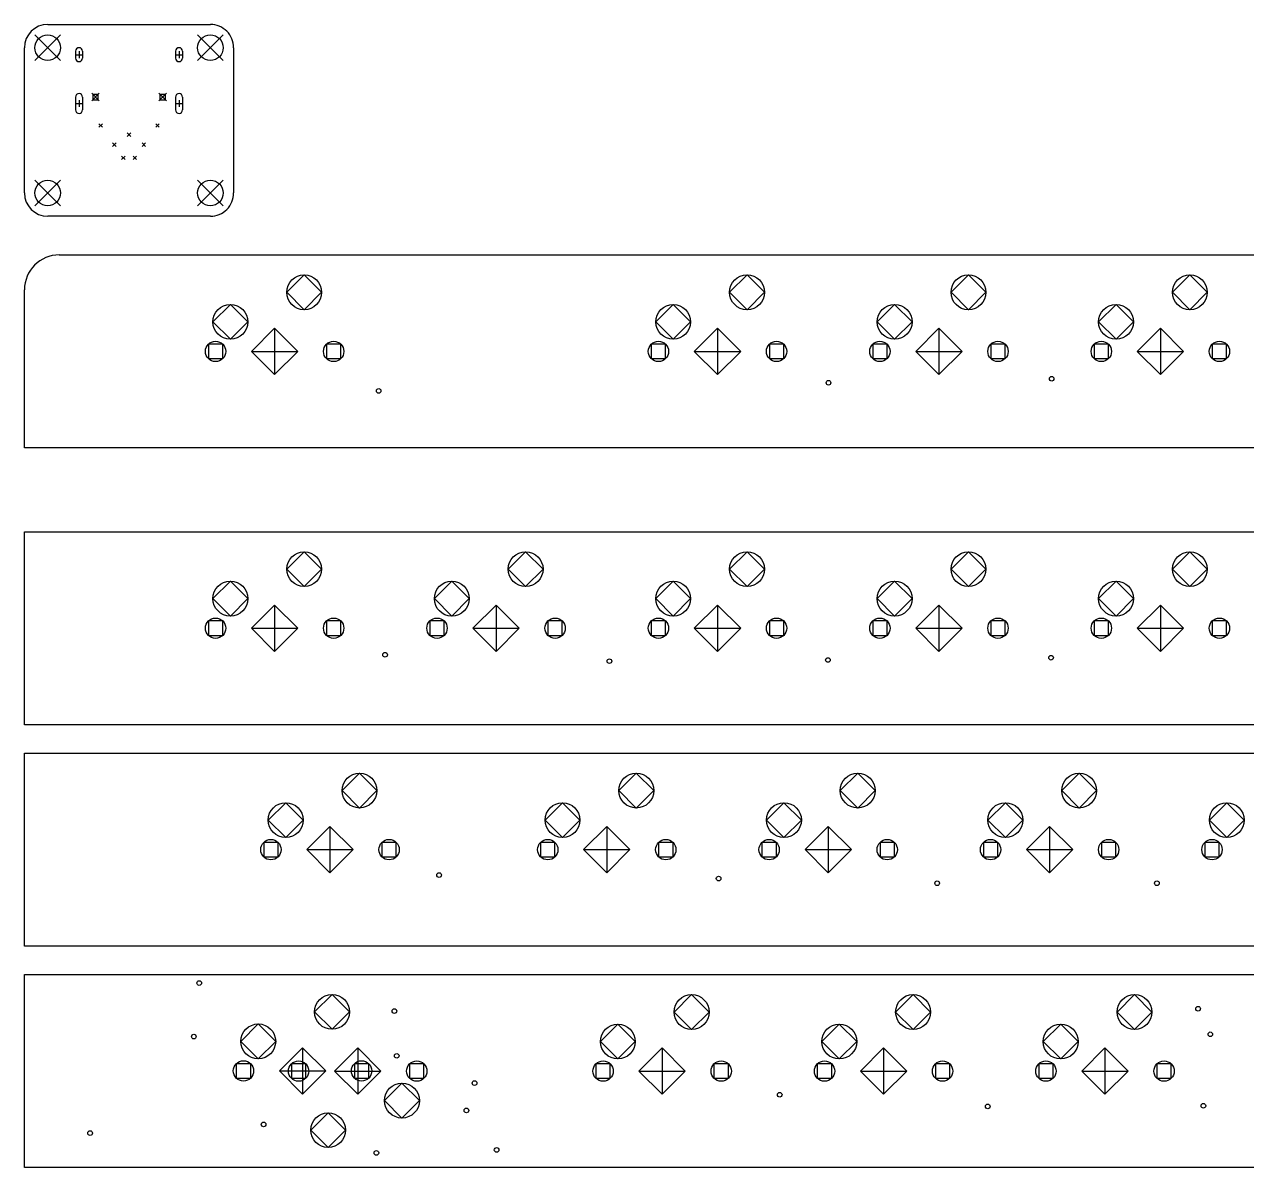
# Model space of a CAD drawing. Extents: x -24 to 350, y -155 to 35.
# Drawn here: x -21.5 to 83.6, y -70.2 to 28.1 of the extents above; entities that cross this region are included whole.
import ezdxf

# ---------------------------------------------------------------- set-up
doc = ezdxf.new("R2010")
doc.units = 0
doc.layers.add('BLACK', color=7, linetype='CONTINUOUS')

msp = doc.modelspace()

# ---------------------------------------------------------------- linework, layer by layer
at = {"layer": 'BLACK', "linetype": 'CONTINUOUS'}
for p, q in [((-19.525, 28.125), (-5.525, 28.125)), ((-20.625, 27.225), (-18.425, 25.025)), ((-18.425, 27.225), (-20.625, 25.025)), ((-6.625, 27.225), (-4.425, 25.025)), ((-4.425, 27.225), (-6.625, 25.025)), ((-21.525, 13.625), (-21.525, 26.125)), ((-17.123, 25.825), (-17.123, 25.225)), ((-17.123, 25.525), (-16.523, 25.525)), ((-16.823, 25.825), (-16.823, 25.225)), ((-16.523, 25.825), (-16.523, 25.225)), ((-8.523, 25.825), (-8.523, 25.225)), ((-8.523, 25.525), (-7.923, 25.525)), ((-8.223, 25.825), (-8.223, 25.225)), ((-7.923, 25.825), (-7.923, 25.225)), ((-3.525, 26.125), (-3.525, 13.625)), ((-15.738, 22.201), (-15.088, 21.551)), ((-15.088, 22.201), (-15.738, 21.551)), ((-15.1832, 22.1058), (-15.6428, 22.1058)), ((-15.6428, 22.1058), (-15.6428, 21.6462)), ((-15.1832, 21.6462), (-15.1832, 22.1058)), ((-9.958, 22.201), (-9.308, 21.551)), ((-9.308, 22.201), (-9.958, 21.551)), ((-9.40319, 22.1058), (-9.86281, 22.1058)), ((-9.86281, 22.1058), (-9.86281, 21.6462)), ((-9.40319, 21.6462), (-9.40319, 22.1058)), ((-17.123, 21.875), (-17.123, 20.775)), ((-17.123, 21.325), (-16.523, 21.325)), ((-16.823, 21.625), (-16.823, 21.025)), ((-16.523, 21.875), (-16.523, 20.775)), ((-15.6428, 21.6462), (-15.1832, 21.6462)), ((-9.86281, 21.6462), (-9.40319, 21.6462)), ((-8.523, 21.875), (-8.523, 20.775)), ((-8.523, 21.325), (-7.923, 21.325)), ((-8.223, 21.625), (-8.223, 21.025)), ((-7.923, 21.875), (-7.923, 20.775)), ((-15.1254, 19.5814), (-14.8206, 19.2766)), ((-14.8206, 19.5814), (-15.1254, 19.2766)), ((-10.2254, 19.5814), (-9.9206, 19.2766)), ((-9.9206, 19.5814), (-10.2254, 19.2766)), ((-13.9454, 17.9304), (-13.6406, 17.6256)), ((-13.6406, 17.9304), (-13.9454, 17.6256)), ((-12.6754, 18.794), (-12.3706, 18.4892)), ((-12.3706, 18.794), (-12.6754, 18.4892)), ((-11.4054, 17.9304), (-11.1006, 17.6256)), ((-11.1006, 17.9304), (-11.4054, 17.6256)), ((-13.1754, 16.8044), (-12.8706, 16.4996)), ((-12.8706, 16.8044), (-13.1754, 16.4996)), ((-12.1774, 16.8024), (-11.8726, 16.4976)), ((-11.8726, 16.8024), (-12.1774, 16.4976)), ((-20.625, 14.725), (-18.425, 12.525)), ((-18.425, 14.725), (-20.625, 12.525)), ((-6.625, 14.725), (-4.425, 12.525)), ((-4.425, 14.725), (-6.625, 12.525)), ((-5.525, 11.625), (-19.525, 11.625)), ((-18.525, 8.3), (347.375, 8.3)), ((2.54, 6.58), (1.04, 5.08)), ((4.04, 5.08), (2.54, 6.58)), ((40.64, 6.58), (39.14, 5.08)), ((42.14, 5.08), (40.64, 6.58)), ((59.69, 6.58), (58.19, 5.08)), ((61.19, 5.08), (59.69, 6.58)), ((78.74, 6.58), (77.24, 5.08)), ((80.24, 5.08), (78.74, 6.58)), ((-21.525, -8.3), (-21.525, 5.3)), ((1.04, 5.08), (2.54, 3.58)), ((2.54, 3.58), (4.04, 5.08)), ((39.14, 5.08), (40.64, 3.58)), ((40.64, 3.58), (42.14, 5.08)), ((58.19, 5.08), (59.69, 3.58)), ((59.69, 3.58), (61.19, 5.08)), ((77.24, 5.08), (78.74, 3.58)), ((78.74, 3.58), (80.24, 5.08)), ((-3.81, 4.04), (-5.31, 2.54)), ((-2.31, 2.54), (-3.81, 4.04)), ((34.29, 4.04), (32.79, 2.54)), ((35.79, 2.54), (34.29, 4.04)), ((53.34, 4.04), (51.84, 2.54)), ((54.84, 2.54), (53.34, 4.04)), ((72.39, 4.04), (70.89, 2.54)), ((73.89, 2.54), (72.39, 4.04)), ((-5.31, 2.54), (-3.81, 1.04)), ((-3.81, 1.04), (-2.31, 2.54)), ((32.79, 2.54), (34.29, 1.04)), ((34.29, 1.04), (35.79, 2.54)), ((51.84, 2.54), (53.34, 1.04)), ((53.34, 1.04), (54.84, 2.54)), ((70.89, 2.54), (72.39, 1.04)), ((72.39, 1.04), (73.89, 2.54)), ((0, 1.9939), (-1.9939, 0)), ((0, 1.9939), (0, -1.9939)), ((1.9939, 0), (0, 1.9939)), ((38.1, 1.9939), (36.1061, 0)), ((38.1, 1.9939), (38.1, -1.9939)), ((40.0939, 0), (38.1, 1.9939)), ((57.15, 1.9939), (55.1561, 0)), ((57.15, 1.9939), (57.15, -1.9939)), ((59.1439, 0), (57.15, 1.9939)), ((76.2, 1.9939), (74.2061, 0)), ((76.2, 1.9939), (76.2, -1.9939)), ((78.1939, 0), (76.2, 1.9939)), ((-4.46128, 0.618724), (-5.69872, 0.618724)), ((-5.69872, 0.618724), (-5.69872, -0.618724)), ((-4.46128, -0.618724), (-4.46128, 0.618724)), ((-1.9939, 0), (1.9939, 0)), ((-1.9939, 0), (0, -1.9939)), ((0, -1.9939), (1.9939, 0)), ((5.69872, 0.618724), (4.46128, 0.618724)), ((4.46128, 0.618724), (4.46128, -0.618724)), ((5.69872, -0.618724), (5.69872, 0.618724)), ((33.6387, 0.618724), (32.4013, 0.618724)), ((32.4013, 0.618724), (32.4013, -0.618724)), ((33.6387, -0.618724), (33.6387, 0.618724)), ((36.1061, 0), (40.0939, 0)), ((36.1061, 0), (38.1, -1.9939)), ((38.1, -1.9939), (40.0939, 0)), ((43.7987, 0.618724), (42.5613, 0.618724)), ((42.5613, 0.618724), (42.5613, -0.618724)), ((43.7987, -0.618724), (43.7987, 0.618724)), ((52.6887, 0.618724), (51.4513, 0.618724)), ((51.4513, 0.618724), (51.4513, -0.618724)), ((52.6887, -0.618724), (52.6887, 0.618724)), ((55.1561, 0), (59.1439, 0)), ((55.1561, 0), (57.15, -1.9939)), ((57.15, -1.9939), (59.1439, 0)), ((62.8487, 0.618724), (61.6113, 0.618724)), ((61.6113, 0.618724), (61.6113, -0.618724)), ((62.8487, -0.618724), (62.8487, 0.618724)), ((71.7387, 0.618724), (70.5013, 0.618724)), ((70.5013, 0.618724), (70.5013, -0.618724)), ((71.7387, -0.618724), (71.7387, 0.618724)), ((74.2061, 0), (78.1939, 0)), ((74.2061, 0), (76.2, -1.9939)), ((76.2, -1.9939), (78.1939, 0)), ((81.8987, 0.618724), (80.6613, 0.618724)), ((80.6613, 0.618724), (80.6613, -0.618724)), ((81.8987, -0.618724), (81.8987, 0.618724)), ((-5.69872, -0.618724), (-4.46128, -0.618724)), ((4.46128, -0.618724), (5.69872, -0.618724)), ((32.4013, -0.618724), (33.6387, -0.618724)), ((42.5613, -0.618724), (43.7987, -0.618724)), ((51.4513, -0.618724), (52.6887, -0.618724)), ((61.6113, -0.618724), (62.8487, -0.618724)), ((70.5013, -0.618724), (71.7387, -0.618724)), ((80.6613, -0.618724), (81.8987, -0.618724)), ((350.375, -8.3), (-21.525, -8.3)), ((-21.525, -15.5125), (241.191, -15.5125)), ((-21.525, -32.1125), (-21.525, -15.5125)), ((2.54, -17.2325), (1.04, -18.7325)), ((4.04, -18.7325), (2.54, -17.2325)), ((21.59, -17.2325), (20.09, -18.7325)), ((23.09, -18.7325), (21.59, -17.2325)), ((40.64, -17.2325), (39.14, -18.7325)), ((42.14, -18.7325), (40.64, -17.2325)), ((59.69, -17.2325), (58.19, -18.7325)), ((61.19, -18.7325), (59.69, -17.2325)), ((78.74, -17.2325), (77.24, -18.7325)), ((80.24, -18.7325), (78.74, -17.2325)), ((1.04, -18.7325), (2.54, -20.2325)), ((2.54, -20.2325), (4.04, -18.7325)), ((20.09, -18.7325), (21.59, -20.2325)), ((21.59, -20.2325), (23.09, -18.7325)), ((39.14, -18.7325), (40.64, -20.2325)), ((40.64, -20.2325), (42.14, -18.7325)), ((58.19, -18.7325), (59.69, -20.2325)), ((59.69, -20.2325), (61.19, -18.7325)), ((77.24, -18.7325), (78.74, -20.2325)), ((78.74, -20.2325), (80.24, -18.7325)), ((-3.81, -19.7725), (-5.31, -21.2725)), ((-2.31, -21.2725), (-3.81, -19.7725)), ((15.24, -19.7725), (13.74, -21.2725)), ((16.74, -21.2725), (15.24, -19.7725)), ((34.29, -19.7725), (32.79, -21.2725)), ((35.79, -21.2725), (34.29, -19.7725)), ((53.34, -19.7725), (51.84, -21.2725)), ((54.84, -21.2725), (53.34, -19.7725)), ((72.39, -19.7725), (70.89, -21.2725)), ((73.89, -21.2725), (72.39, -19.7725)), ((-5.31, -21.2725), (-3.81, -22.7725)), ((-3.81, -22.7725), (-2.31, -21.2725)), ((0, -21.8186), (-1.9939, -23.8125)), ((0, -21.8186), (0, -25.8064)), ((1.9939, -23.8125), (0, -21.8186)), ((13.74, -21.2725), (15.24, -22.7725)), ((15.24, -22.7725), (16.74, -21.2725)), ((19.05, -21.8186), (17.0561, -23.8125)), ((19.05, -21.8186), (19.05, -25.8064)), ((21.0439, -23.8125), (19.05, -21.8186)), ((32.79, -21.2725), (34.29, -22.7725)), ((34.29, -22.7725), (35.79, -21.2725)), ((38.1, -21.8186), (36.1061, -23.8125)), ((38.1, -21.8186), (38.1, -25.8064)), ((40.0939, -23.8125), (38.1, -21.8186)), ((51.84, -21.2725), (53.34, -22.7725)), ((53.34, -22.7725), (54.84, -21.2725)), ((57.15, -21.8186), (55.1561, -23.8125)), ((57.15, -21.8186), (57.15, -25.8064)), ((59.1439, -23.8125), (57.15, -21.8186)), ((70.89, -21.2725), (72.39, -22.7725)), ((72.39, -22.7725), (73.89, -21.2725)), ((76.2, -21.8186), (74.2061, -23.8125)), ((76.2, -21.8186), (76.2, -25.8064)), ((78.1939, -23.8125), (76.2, -21.8186)), ((-4.46128, -23.1938), (-5.69872, -23.1938)), ((-5.69872, -23.1938), (-5.69872, -24.4312)), ((-4.46128, -24.4312), (-4.46128, -23.1938)), ((-1.9939, -23.8125), (1.9939, -23.8125)), ((-1.9939, -23.8125), (0, -25.8064)), ((0, -25.8064), (1.9939, -23.8125)), ((5.69872, -23.1938), (4.46128, -23.1938)), ((4.46128, -23.1938), (4.46128, -24.4312)), ((5.69872, -24.4312), (5.69872, -23.1938)), ((14.5887, -23.1938), (13.3513, -23.1938)), ((13.3513, -23.1938), (13.3513, -24.4312)), ((14.5887, -24.4312), (14.5887, -23.1938)), ((17.0561, -23.8125), (21.0439, -23.8125)), ((17.0561, -23.8125), (19.05, -25.8064)), ((19.05, -25.8064), (21.0439, -23.8125)), ((24.7487, -23.1938), (23.5113, -23.1938)), ((23.5113, -23.1938), (23.5113, -24.4312)), ((24.7487, -24.4312), (24.7487, -23.1938)), ((33.6387, -23.1938), (32.4013, -23.1938)), ((32.4013, -23.1938), (32.4013, -24.4312)), ((33.6387, -24.4312), (33.6387, -23.1938)), ((36.1061, -23.8125), (40.0939, -23.8125)), ((36.1061, -23.8125), (38.1, -25.8064)), ((38.1, -25.8064), (40.0939, -23.8125)), ((43.7987, -23.1938), (42.5613, -23.1938)), ((42.5613, -23.1938), (42.5613, -24.4312)), ((43.7987, -24.4312), (43.7987, -23.1938)), ((52.6887, -23.1938), (51.4513, -23.1938)), ((51.4513, -23.1938), (51.4513, -24.4312)), ((52.6887, -24.4312), (52.6887, -23.1938)), ((55.1561, -23.8125), (59.1439, -23.8125)), ((55.1561, -23.8125), (57.15, -25.8064)), ((57.15, -25.8064), (59.1439, -23.8125)), ((62.8487, -23.1938), (61.6113, -23.1938)), ((61.6113, -23.1938), (61.6113, -24.4312)), ((62.8487, -24.4312), (62.8487, -23.1938)), ((71.7387, -23.1938), (70.5013, -23.1938)), ((70.5013, -23.1938), (70.5013, -24.4312)), ((71.7387, -24.4312), (71.7387, -23.1938)), ((74.2061, -23.8125), (78.1939, -23.8125)), ((74.2061, -23.8125), (76.2, -25.8064)), ((76.2, -25.8064), (78.1939, -23.8125)), ((81.8987, -23.1938), (80.6613, -23.1938)), ((80.6613, -23.1938), (80.6613, -24.4312)), ((81.8987, -24.4312), (81.8987, -23.1938)), ((-5.69872, -24.4312), (-4.46128, -24.4312)), ((4.46128, -24.4312), (5.69872, -24.4312)), ((13.3513, -24.4312), (14.5887, -24.4312)), ((23.5113, -24.4312), (24.7487, -24.4312)), ((32.4013, -24.4312), (33.6387, -24.4312)), ((42.5613, -24.4312), (43.7987, -24.4312)), ((51.4513, -24.4312), (52.6887, -24.4312)), ((61.6113, -24.4312), (62.8487, -24.4312)), ((70.5013, -24.4312), (71.7387, -24.4312)), ((80.6613, -24.4312), (81.8987, -24.4312)), ((239.028, -32.1125), (-21.525, -32.1125)), ((-21.525, -34.5625), (242.895, -34.5625)), ((-21.525, -51.1625), (-21.525, -34.5625)), ((7.3025, -36.2825), (5.8025, -37.7825)), ((8.8025, -37.7825), (7.3025, -36.2825)), ((31.115, -36.2825), (29.615, -37.7825)), ((32.615, -37.7825), (31.115, -36.2825)), ((50.165, -36.2825), (48.665, -37.7825)), ((51.665, -37.7825), (50.165, -36.2825)), ((69.215, -36.2825), (67.715, -37.7825)), ((70.715, -37.7825), (69.215, -36.2825)), ((5.8025, -37.7825), (7.3025, -39.2825)), ((7.3025, -39.2825), (8.8025, -37.7825)), ((29.615, -37.7825), (31.115, -39.2825)), ((31.115, -39.2825), (32.615, -37.7825)), ((48.665, -37.7825), (50.165, -39.2825)), ((50.165, -39.2825), (51.665, -37.7825)), ((67.715, -37.7825), (69.215, -39.2825)), ((69.215, -39.2825), (70.715, -37.7825)), ((0.9525, -38.8225), (-0.5475, -40.3225)), ((2.4525, -40.3225), (0.9525, -38.8225)), ((24.765, -38.8225), (23.265, -40.3225)), ((26.265, -40.3225), (24.765, -38.8225)), ((43.815, -38.8225), (42.315, -40.3225)), ((45.315, -40.3225), (43.815, -38.8225)), ((62.865, -38.8225), (61.365, -40.3225)), ((64.365, -40.3225), (62.865, -38.8225)), ((81.915, -38.8225), (80.415, -40.3225)), ((83.415, -40.3225), (81.915, -38.8225)), ((-0.5475, -40.3225), (0.9525, -41.8225)), ((0.9525, -41.8225), (2.4525, -40.3225)), ((4.7625, -40.8686), (2.7686, -42.8625)), ((4.7625, -40.8686), (4.7625, -44.8564)), ((6.7564, -42.8625), (4.7625, -40.8686)), ((23.265, -40.3225), (24.765, -41.8225)), ((24.765, -41.8225), (26.265, -40.3225)), ((28.575, -40.8686), (26.5811, -42.8625)), ((28.575, -40.8686), (28.575, -44.8564)), ((30.5689, -42.8625), (28.575, -40.8686)), ((42.315, -40.3225), (43.815, -41.8225)), ((43.815, -41.8225), (45.315, -40.3225)), ((47.625, -40.8686), (45.6311, -42.8625)), ((47.625, -40.8686), (47.625, -44.8564)), ((49.6189, -42.8625), (47.625, -40.8686)), ((61.365, -40.3225), (62.865, -41.8225)), ((62.865, -41.8225), (64.365, -40.3225)), ((66.675, -40.8686), (64.6811, -42.8625)), ((66.675, -40.8686), (66.675, -44.8564)), ((68.6689, -42.8625), (66.675, -40.8686)), ((80.415, -40.3225), (81.915, -41.8225)), ((81.915, -41.8225), (83.415, -40.3225)), ((0.301224, -42.2438), (-0.936224, -42.2438)), ((-0.936224, -42.2438), (-0.936224, -43.4812)), ((0.301224, -43.4812), (0.301224, -42.2438)), ((2.7686, -42.8625), (6.7564, -42.8625)), ((2.7686, -42.8625), (4.7625, -44.8564)), ((4.7625, -44.8564), (6.7564, -42.8625)), ((10.4612, -42.2438), (9.22378, -42.2438)), ((9.22378, -42.2438), (9.22378, -43.4812)), ((10.4612, -43.4812), (10.4612, -42.2438)), ((24.1137, -42.2438), (22.8763, -42.2438)), ((22.8763, -42.2438), (22.8763, -43.4812)), ((24.1137, -43.4812), (24.1137, -42.2438)), ((26.5811, -42.8625), (30.5689, -42.8625)), ((26.5811, -42.8625), (28.575, -44.8564)), ((28.575, -44.8564), (30.5689, -42.8625)), ((34.2737, -42.2438), (33.0363, -42.2438)), ((33.0363, -42.2438), (33.0363, -43.4812)), ((34.2737, -43.4812), (34.2737, -42.2438)), ((43.1637, -42.2438), (41.9263, -42.2438)), ((41.9263, -42.2438), (41.9263, -43.4812)), ((43.1637, -43.4812), (43.1637, -42.2438)), ((45.6311, -42.8625), (49.6189, -42.8625)), ((45.6311, -42.8625), (47.625, -44.8564)), ((47.625, -44.8564), (49.6189, -42.8625)), ((53.3237, -42.2438), (52.0863, -42.2438)), ((52.0863, -42.2438), (52.0863, -43.4812)), ((53.3237, -43.4812), (53.3237, -42.2438)), ((62.2137, -42.2438), (60.9763, -42.2438)), ((60.9763, -42.2438), (60.9763, -43.4812)), ((62.2137, -43.4812), (62.2137, -42.2438)), ((64.6811, -42.8625), (68.6689, -42.8625)), ((64.6811, -42.8625), (66.675, -44.8564)), ((66.675, -44.8564), (68.6689, -42.8625)), ((72.3737, -42.2438), (71.1363, -42.2438)), ((71.1363, -42.2438), (71.1363, -43.4812)), ((72.3737, -43.4812), (72.3737, -42.2438)), ((81.2637, -42.2438), (80.0263, -42.2438)), ((80.0263, -42.2438), (80.0263, -43.4812)), ((81.2637, -43.4812), (81.2637, -42.2438)), ((-0.936224, -43.4812), (0.301224, -43.4812)), ((9.22378, -43.4812), (10.4612, -43.4812)), ((22.8763, -43.4812), (24.1137, -43.4812)), ((33.0363, -43.4812), (34.2737, -43.4812)), ((41.9263, -43.4812), (43.1637, -43.4812)), ((52.0863, -43.4812), (53.3237, -43.4812)), ((60.9763, -43.4812), (62.2137, -43.4812)), ((71.1363, -43.4812), (72.3737, -43.4812)), ((80.0263, -43.4812), (81.2637, -43.4812)), ((350.375, -51.1625), (-21.525, -51.1625)), ((-21.525, -70.2125), (-21.525, -53.6125)), ((-21.525, -53.6125), (238.81, -53.6125)), ((4.94, -55.32), (3.44, -56.82)), ((6.44, -56.82), (4.94, -55.32)), ((35.8775, -55.3325), (34.3775, -56.8325)), ((37.3775, -56.8325), (35.8775, -55.3325)), ((54.9275, -55.3325), (53.4275, -56.8325)), ((56.4275, -56.8325), (54.9275, -55.3325)), ((73.9775, -55.3325), (72.4775, -56.8325)), ((75.4775, -56.8325), (73.9775, -55.3325)), ((3.44, -56.82), (4.94, -58.32)), ((4.94, -58.32), (6.44, -56.82)), ((34.3775, -56.8325), (35.8775, -58.3325)), ((35.8775, -58.3325), (37.3775, -56.8325)), ((53.4275, -56.8325), (54.9275, -58.3325)), ((54.9275, -58.3325), (56.4275, -56.8325)), ((72.4775, -56.8325), (73.9775, -58.3325)), ((73.9775, -58.3325), (75.4775, -56.8325)), ((-1.41, -57.86), (-2.91, -59.36)), ((0.09, -59.36), (-1.41, -57.86)), ((29.5275, -57.8725), (28.0275, -59.3725)), ((31.0275, -59.3725), (29.5275, -57.8725)), ((48.5775, -57.8725), (47.0775, -59.3725)), ((50.0775, -59.3725), (48.5775, -57.8725)), ((67.6275, -57.8725), (66.1275, -59.3725)), ((69.1275, -59.3725), (67.6275, -57.8725)), ((-2.91, -59.36), (-1.41, -60.86)), ((-1.41, -60.86), (0.09, -59.36)), ((2.4, -59.9061), (0.4061, -61.9)), ((2.4, -59.9061), (2.4, -63.8939)), ((4.3939, -61.9), (2.4, -59.9061)), ((7.14375, -59.9186), (5.14985, -61.9125)), ((7.14375, -59.9186), (7.14375, -63.9064)), ((9.13765, -61.9125), (7.14375, -59.9186)), ((28.0275, -59.3725), (29.5275, -60.8725)), ((29.5275, -60.8725), (31.0275, -59.3725)), ((33.3375, -59.9186), (31.3436, -61.9125)), ((33.3375, -59.9186), (33.3375, -63.9064)), ((35.3314, -61.9125), (33.3375, -59.9186)), ((47.0775, -59.3725), (48.5775, -60.8725)), ((48.5775, -60.8725), (50.0775, -59.3725)), ((52.3875, -59.9186), (50.3936, -61.9125)), ((52.3875, -59.9186), (52.3875, -63.9064)), ((54.3814, -61.9125), (52.3875, -59.9186)), ((66.1275, -59.3725), (67.6275, -60.8725)), ((67.6275, -60.8725), (69.1275, -59.3725)), ((71.4375, -59.9186), (69.4436, -61.9125)), ((71.4375, -59.9186), (71.4375, -63.9064)), ((73.4314, -61.9125), (71.4375, -59.9186)), ((-2.06128, -61.2813), (-3.29872, -61.2813)), ((-3.29872, -61.2813), (-3.29872, -62.5187)), ((-2.06128, -62.5187), (-2.06128, -61.2813)), ((0.4061, -61.9), (4.3939, -61.9)), ((0.4061, -61.9), (2.4, -63.8939)), ((2.68247, -61.2938), (1.44503, -61.2938)), ((1.44503, -61.2938), (1.44503, -62.5312)), ((2.4, -63.8939), (4.3939, -61.9)), ((2.68247, -62.5312), (2.68247, -61.2938)), ((5.14985, -61.9125), (9.13765, -61.9125)), ((5.14985, -61.9125), (7.14375, -63.9064)), ((8.09872, -61.2813), (6.86128, -61.2813)), ((6.86128, -61.2813), (6.86128, -62.5187)), ((7.14375, -63.9064), (9.13765, -61.9125)), ((8.09872, -62.5187), (8.09872, -61.2813)), ((12.8425, -61.2938), (11.605, -61.2938)), ((11.605, -61.2938), (11.605, -62.5312)), ((12.8425, -62.5312), (12.8425, -61.2938)), ((28.8762, -61.2938), (27.6388, -61.2938)), ((27.6388, -61.2938), (27.6388, -62.5312)), ((28.8762, -62.5312), (28.8762, -61.2938)), ((31.3436, -61.9125), (35.3314, -61.9125)), ((31.3436, -61.9125), (33.3375, -63.9064)), ((33.3375, -63.9064), (35.3314, -61.9125)), ((39.0362, -61.2938), (37.7988, -61.2938)), ((37.7988, -61.2938), (37.7988, -62.5312)), ((39.0362, -62.5312), (39.0362, -61.2938)), ((47.9262, -61.2938), (46.6888, -61.2938)), ((46.6888, -61.2938), (46.6888, -62.5312)), ((47.9262, -62.5312), (47.9262, -61.2938)), ((50.3936, -61.9125), (54.3814, -61.9125)), ((50.3936, -61.9125), (52.3875, -63.9064)), ((52.3875, -63.9064), (54.3814, -61.9125)), ((58.0862, -61.2938), (56.8488, -61.2938)), ((56.8488, -61.2938), (56.8488, -62.5312)), ((58.0862, -62.5312), (58.0862, -61.2938)), ((66.9762, -61.2938), (65.7388, -61.2938)), ((65.7388, -61.2938), (65.7388, -62.5312)), ((66.9762, -62.5312), (66.9762, -61.2938)), ((69.4436, -61.9125), (73.4314, -61.9125)), ((69.4436, -61.9125), (71.4375, -63.9064)), ((71.4375, -63.9064), (73.4314, -61.9125)), ((77.1362, -61.2938), (75.8988, -61.2938)), ((75.8988, -61.2938), (75.8988, -62.5312)), ((77.1362, -62.5312), (77.1362, -61.2938)), ((-3.29872, -62.5187), (-2.06128, -62.5187)), ((1.44503, -62.5312), (2.68247, -62.5312)), ((6.86128, -62.5187), (8.09872, -62.5187)), ((10.9537, -62.9525), (9.45375, -64.4525)), ((12.4537, -64.4525), (10.9537, -62.9525)), ((11.605, -62.5312), (12.8425, -62.5312)), ((27.6388, -62.5312), (28.8762, -62.5312)), ((37.7988, -62.5312), (39.0362, -62.5312)), ((46.6888, -62.5312), (47.9262, -62.5312)), ((56.8488, -62.5312), (58.0862, -62.5312)), ((65.7388, -62.5312), (66.9762, -62.5312)), ((75.8988, -62.5312), (77.1362, -62.5312)), ((9.45375, -64.4525), (10.9537, -65.9525)), ((10.9537, -65.9525), (12.4537, -64.4525)), ((4.60375, -65.4925), (3.10375, -66.9925)), ((6.10375, -66.9925), (4.60375, -65.4925)), ((3.10375, -66.9925), (4.60375, -68.4925)), ((4.60375, -68.4925), (6.10375, -66.9925)), ((236.647, -70.2125), (-21.525, -70.2125))]:
    msp.add_line(p, q, dxfattribs=at)
at = {"layer": 'BLACK'}
for centre, radius in [((-19.525, 26.125), 1.1), ((-5.525, 26.125), 1.1), ((-19.525, 13.625), 1.1), ((-5.525, 13.625), 1.1), ((2.54, 5.08), 1.5), ((40.64, 5.08), 1.5), ((59.69, 5.08), 1.5), ((78.74, 5.08), 1.5), ((-3.81, 2.54), 1.5), ((34.29, 2.54), 1.5), ((53.34, 2.54), 1.5), ((72.39, 2.54), 1.5), ((-5.08, 0), 0.875), ((5.08, 0), 0.875), ((33.02, 0), 0.875), ((43.18, 0), 0.875), ((52.07, 0), 0.875), ((62.23, 0), 0.875), ((71.12, 0), 0.875), ((81.28, 0), 0.875), ((47.65, -2.7), 0.2), ((66.85, -2.35), 0.2), ((8.95, -3.4), 0.2), ((2.54, -18.7325), 1.5), ((21.59, -18.7325), 1.5), ((40.64, -18.7325), 1.5), ((59.69, -18.7325), 1.5), ((78.74, -18.7325), 1.5), ((-3.81, -21.2725), 1.5), ((15.24, -21.2725), 1.5), ((34.29, -21.2725), 1.5), ((53.34, -21.2725), 1.5), ((72.39, -21.2725), 1.5), ((-5.08, -23.8125), 0.875), ((5.08, -23.8125), 0.875), ((13.97, -23.8125), 0.875), ((24.13, -23.8125), 0.875), ((33.02, -23.8125), 0.875), ((43.18, -23.8125), 0.875), ((52.07, -23.8125), 0.875), ((62.23, -23.8125), 0.875), ((71.12, -23.8125), 0.875), ((81.28, -23.8125), 0.875), ((9.5, -26.1), 0.2), ((66.8, -26.35), 0.2), ((28.8, -26.65), 0.2), ((47.6, -26.55), 0.2), ((7.3025, -37.7825), 1.5), ((31.115, -37.7825), 1.5), ((50.165, -37.7825), 1.5), ((69.215, -37.7825), 1.5), ((0.9525, -40.3225), 1.5), ((24.765, -40.3225), 1.5), ((43.815, -40.3225), 1.5), ((62.865, -40.3225), 1.5), ((81.915, -40.3225), 1.5), ((-0.3175, -42.8625), 0.875), ((9.8425, -42.8625), 0.875), ((23.495, -42.8625), 0.875), ((33.655, -42.8625), 0.875), ((42.545, -42.8625), 0.875), ((52.705, -42.8625), 0.875), ((61.595, -42.8625), 0.875), ((71.755, -42.8625), 0.875), ((80.645, -42.8625), 0.875), ((14.15, -45.05), 0.2), ((38.2, -45.35), 0.2), ((57, -45.75), 0.2), ((75.9, -45.75), 0.2), ((-6.48702, -54.337), 0.2), ((4.94, -56.82), 1.5), ((35.8775, -56.8325), 1.5), ((54.9275, -56.8325), 1.5), ((73.9775, -56.8325), 1.5), ((10.3, -56.75), 0.2), ((79.45, -56.55), 0.2), ((-6.95, -58.95), 0.2), ((-1.41, -59.36), 1.5), ((29.5275, -59.3725), 1.5), ((48.5775, -59.3725), 1.5), ((67.6275, -59.3725), 1.5), ((80.5, -58.75), 0.2), ((10.5, -60.6), 0.2), ((-2.68, -61.9), 0.875), ((2.06375, -61.9125), 0.875), ((7.48, -61.9), 0.875), ((12.2237, -61.9125), 0.875), ((28.2575, -61.9125), 0.875), ((38.4175, -61.9125), 0.875), ((47.3075, -61.9125), 0.875), ((57.4675, -61.9125), 0.875), ((66.3575, -61.9125), 0.875), ((76.5175, -61.9125), 0.875), ((10.9537, -64.4525), 1.5), ((17.2, -62.95), 0.2), ((43.45, -63.95), 0.2), ((16.5, -65.3), 0.2), ((61.35, -64.95), 0.2), ((79.9, -64.9), 0.2), ((4.60375, -66.9925), 1.5), ((-15.875, -67.25), 0.2), ((-0.95, -66.5), 0.2), ((8.75, -68.95), 0.2), ((19.1, -68.7), 0.2)]:
    msp.add_circle(centre, radius, dxfattribs=at)
for centre, radius, start, end in [((-19.525, 26.125), 2, -270, -180), ((-5.525, 26.125), 2, -0.00002865, 90), ((-16.823, 25.825), 0.3, 0, 180), ((-8.223, 25.825), 0.3, 0, 180), ((-16.823, 25.225), 0.3, 180, 360), ((-8.223, 25.225), 0.3, 180, 360), ((-16.823, 21.875), 0.3, 0, 180), ((-8.223, 21.875), 0.3, 0, 180), ((-16.823, 20.775), 0.3, 180, 360), ((-8.223, 20.775), 0.3, 180, 360), ((-19.525, 13.625), 2, -180, -90), ((-5.525, 13.625), 2, -90, 0.00002865), ((-18.525, 5.3), 3, 90, 180)]:
    msp.add_arc(centre, radius, start, end, dxfattribs=at)

doc.saveas('drawing.dxf')
